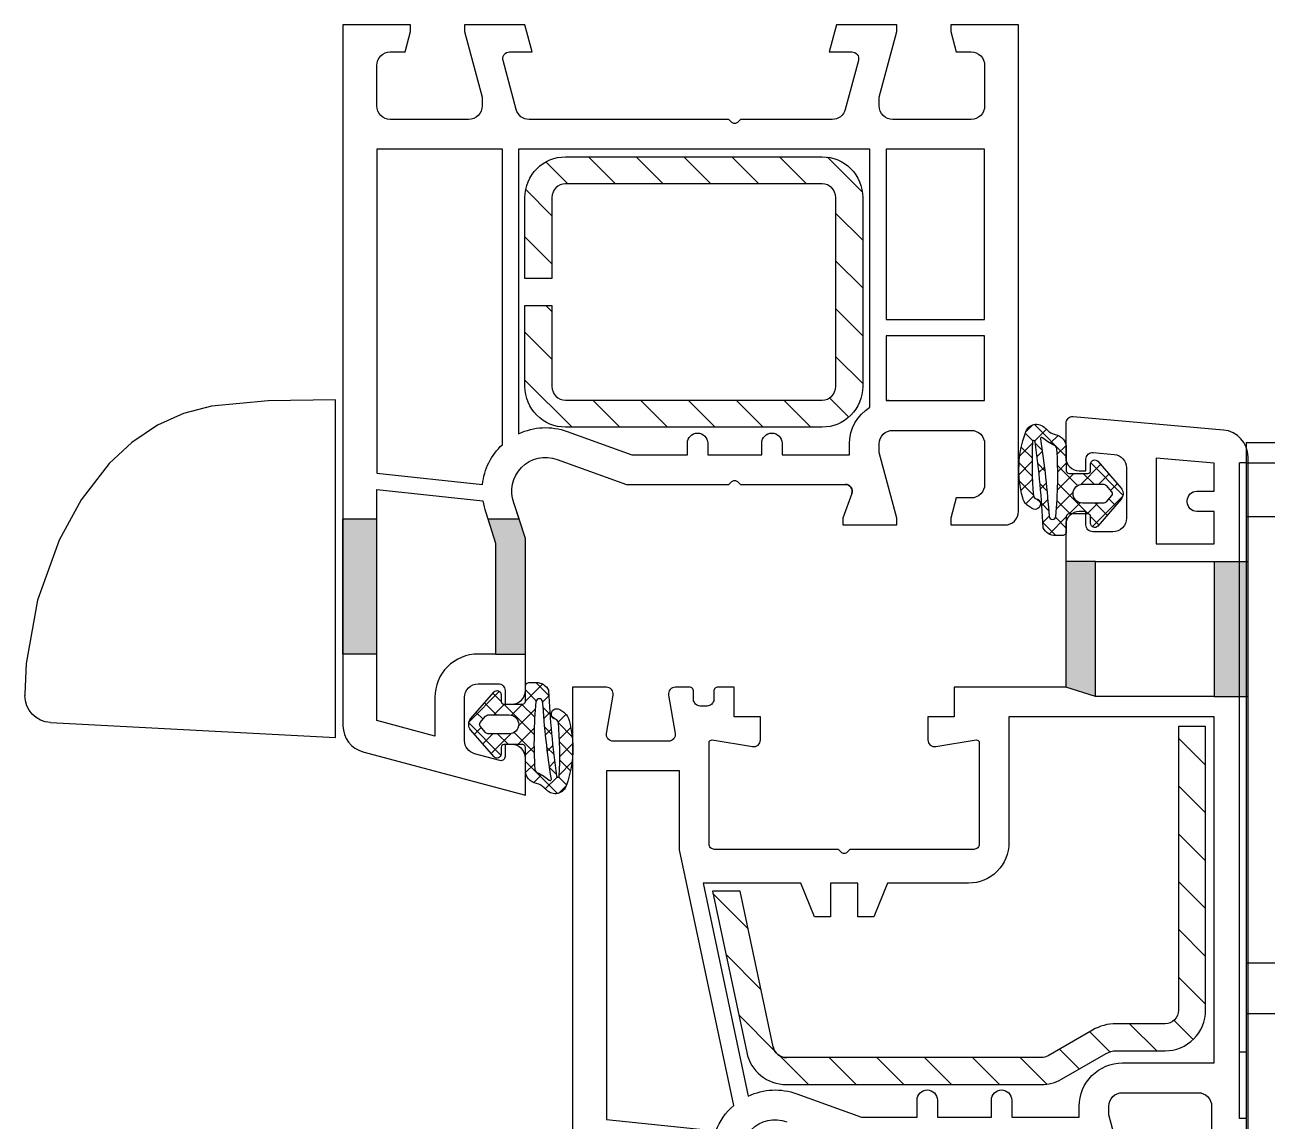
# Model space of a CAD drawing. Extents: x 224 to 365, y 18 to 141.
# Drawn here: x 224.1 to 316.1, y 60.2 to 141.3 of the extents above; entities that cross this region are included whole.
import ezdxf

# ---------------------------------------------------------------- set-up
doc = ezdxf.new("R2010")
doc.units = 0
doc.header["$MEASUREMENT"] = 0
doc.linetypes.add('AUSGEZOGEN', pattern=[0])
doc.layers.get('0').update_dxf_attribs({"linetype": 'CONTINUOUS'})
doc.layers.add('31', color=7, linetype='CONTINUOUS')
doc.layers.add('61', color=7, linetype='CONTINUOUS')

# ---------------------------------------------------------------- blocks, each defined once
blk = doc.blocks.new('*X')
at = {"color": 0}
for p, q in [((172.931, 64.787), (175.075, 66.931)), ((172.931, 64.787), (175.075, 66.931)), ((172.931, 64.787), (175.075, 66.931)), ((176.611, 64.931), (178.611, 66.931)), ((176.611, 64.931), (178.611, 66.931)), ((176.611, 64.931), (178.611, 66.931)), ((180.146, 64.931), (182.146, 66.931)), ((180.146, 64.931), (182.146, 66.931)), ((180.146, 64.931), (182.146, 66.931)), ((183.682, 64.931), (185.682, 66.931)), ((183.682, 64.931), (185.682, 66.931)), ((183.682, 64.931), (185.682, 66.931)), ((187.217, 64.931), (189.217, 66.931)), ((187.217, 64.931), (189.217, 66.931)), ((187.217, 64.931), (189.217, 66.931)), ((190.753, 64.931), (192.726, 66.904)), ((190.753, 64.931), (192.726, 66.904)), ((190.753, 64.931), (192.726, 66.904)), ((193.668, 64.311), (195.132, 65.775)), ((193.668, 64.311), (195.132, 65.775)), ((193.668, 64.311), (195.132, 65.775)), ((169.924, 61.78), (172.593, 64.449)), ((169.924, 61.78), (172.593, 64.449)), ((169.924, 61.78), (172.593, 64.449)), ((195.91, 63.017), (197.398, 64.505)), ((195.91, 63.017), (197.398, 64.505)), ((195.91, 63.017), (197.398, 64.505)), ((198.86, 62.431), (200.86, 64.431)), ((198.86, 62.431), (200.86, 64.431)), ((198.86, 62.431), (200.86, 64.431)), ((202.143, 62.179), (203.558, 63.594)), ((202.143, 62.179), (203.558, 63.594)), ((202.143, 62.179), (203.558, 63.594)), ((202.479, 58.98), (204.479, 60.98)), ((202.479, 58.98), (204.479, 60.98)), ((202.479, 58.98), (204.479, 60.98)), ((168.97, 57.29), (171.567, 59.887)), ((168.97, 57.29), (171.567, 59.887)), ((168.97, 57.29), (171.567, 59.887)), ((202.479, 55.444), (204.479, 57.444)), ((202.479, 55.444), (204.479, 57.444)), ((202.479, 55.444), (204.479, 57.444)), ((168.016, 52.801), (170.612, 55.397)), ((168.016, 52.801), (170.612, 55.397)), ((168.016, 52.801), (170.612, 55.397)), ((202.479, 51.909), (204.479, 53.909)), ((202.479, 51.909), (204.479, 53.909)), ((202.479, 51.909), (204.479, 53.909)), ((202.479, 48.373), (204.479, 50.373)), ((202.479, 48.373), (204.479, 50.373)), ((202.479, 48.373), (204.479, 50.373)), ((202.479, 44.838), (204.479, 46.838)), ((202.479, 44.838), (204.479, 46.838)), ((202.479, 44.838), (204.479, 46.838)), ((156.498, 45.403), (154.134, 43.039)), ((156.498, 45.403), (154.134, 43.039)), ((156.498, 45.403), (154.134, 43.039)), ((156.606, 45.375), (157.152, 44.829)), ((156.606, 45.375), (157.152, 44.829)), ((156.606, 45.375), (157.152, 44.829)), ((154.732, 44.597), (155.322, 44.007)), ((154.732, 44.597), (155.322, 44.007)), ((154.732, 44.597), (155.322, 44.007)), ((155.6, 45.055), (156.473, 44.182)), ((155.6, 45.055), (156.473, 44.182)), ((155.6, 45.055), (156.473, 44.182)), ((157.175, 44.754), (156.604, 44.183)), ((157.175, 44.754), (156.604, 44.183)), ((157.175, 44.754), (156.604, 44.183)), ((154.149, 43.854), (154.81, 43.193)), ((154.149, 43.854), (154.81, 43.193)), ((154.149, 43.854), (154.81, 43.193)), ((155.915, 43.414), (156.296, 43.033)), ((155.915, 43.414), (156.296, 43.033)), ((155.915, 43.414), (156.296, 43.033)), ((156.424, 44.003), (155.928, 43.508)), ((156.424, 44.003), (155.928, 43.508)), ((156.424, 44.003), (155.928, 43.508)), ((156.644, 44.011), (157.58, 43.075)), ((156.644, 44.011), (157.58, 43.075)), ((156.644, 44.011), (157.58, 43.075)), ((157.469, 43.723), (156.674, 42.927)), ((157.469, 43.723), (156.674, 42.927)), ((157.469, 43.723), (156.674, 42.927)), ((202.479, 41.302), (204.479, 43.302)), ((202.479, 41.302), (204.479, 43.302)), ((202.479, 41.302), (204.479, 43.302)), ((152.325, 42.556), (149.941, 40.171)), ((152.325, 42.556), (149.941, 40.171)), ((152.325, 42.556), (149.941, 40.171)), ((151.594, 42.432), (153.054, 40.971)), ((151.594, 42.432), (153.054, 40.971)), ((151.594, 42.432), (153.054, 40.971)), ((154.777, 42.356), (153.3, 40.879)), ((154.777, 42.356), (153.3, 40.879)), ((154.777, 42.356), (153.3, 40.879)), ((154.134, 42.543), (154.769, 41.908)), ((154.134, 42.543), (154.769, 41.908)), ((154.134, 42.543), (154.769, 41.908)), ((156.23, 42.483), (155.728, 41.982)), ((156.23, 42.483), (155.728, 41.982)), ((156.23, 42.483), (155.728, 41.982)), ((157.629, 42.556), (156.657, 41.585)), ((157.629, 42.556), (156.657, 41.585)), ((157.629, 42.556), (156.657, 41.585)), ((156.675, 42.654), (157.635, 41.694)), ((156.675, 42.654), (157.635, 41.694)), ((156.675, 42.654), (157.635, 41.694)), ((150.977, 41.723), (151.718, 40.982)), ((150.977, 41.723), (151.718, 40.982)), ((150.977, 41.723), (151.718, 40.982)), ((152.877, 41.782), (152.077, 40.982)), ((152.877, 41.782), (152.077, 40.982)), ((152.877, 41.782), (152.077, 40.982)), ((153.57, 41.782), (154.784, 40.568)), ((153.57, 41.782), (154.784, 40.568)), ((153.57, 41.782), (154.784, 40.568)), ((155.76, 42.243), (156.159, 41.845)), ((155.76, 42.243), (156.159, 41.845)), ((155.76, 42.243), (156.159, 41.845)), ((150.36, 41.014), (150.866, 40.508)), ((150.36, 41.014), (150.866, 40.508)), ((150.36, 41.014), (150.866, 40.508)), ((154.772, 41.026), (152.528, 38.782)), ((154.772, 41.026), (152.528, 38.782)), ((154.772, 41.026), (152.528, 38.782)), ((156.074, 41.001), (155.567, 40.495)), ((156.074, 41.001), (155.567, 40.495)), ((156.074, 41.001), (155.567, 40.495)), ((155.624, 41.054), (156.041, 40.637)), ((155.624, 41.054), (156.041, 40.637)), ((155.624, 41.054), (156.041, 40.637)), ((157.596, 41.197), (156.576, 40.177)), ((157.596, 41.197), (156.576, 40.177)), ((157.596, 41.197), (156.576, 40.177)), ((156.648, 41.355), (157.489, 40.514)), ((156.648, 41.355), (157.489, 40.514)), ((156.648, 41.355), (157.489, 40.514)), ((149.958, 40.09), (152.21, 37.838)), ((149.958, 40.09), (152.21, 37.838)), ((149.958, 40.09), (152.21, 37.838)), ((150.999, 39.904), (150.492, 39.397)), ((150.999, 39.904), (150.492, 39.397)), ((150.999, 39.904), (150.492, 39.397)), ((152.003, 39.582), (151.109, 38.688)), ((152.003, 39.582), (151.109, 38.688)), ((152.003, 39.582), (151.109, 38.688)), ((151.792, 39.582), (152.592, 38.782)), ((151.792, 39.582), (152.592, 38.782)), ((151.792, 39.582), (152.592, 38.782)), ((153.099, 39.601), (153.918, 38.782)), ((153.099, 39.601), (153.918, 38.782)), ((153.099, 39.601), (153.918, 38.782)), ((153.624, 40.401), (154.863, 39.162)), ((153.624, 40.401), (154.863, 39.162)), ((153.624, 40.401), (154.863, 39.162)), ((154.822, 39.75), (153.854, 38.782)), ((154.822, 39.75), (153.854, 38.782)), ((154.822, 39.75), (153.854, 38.782)), ((155.953, 39.555), (155.441, 39.043)), ((155.953, 39.555), (155.441, 39.043)), ((155.953, 39.555), (155.441, 39.043)), ((155.507, 39.845), (155.943, 39.409)), ((155.507, 39.845), (155.943, 39.409)), ((155.507, 39.845), (155.943, 39.409)), ((156.281, 39.883), (156.09, 39.691)), ((156.281, 39.883), (156.09, 39.691)), ((156.281, 39.883), (156.09, 39.691)), ((156.57, 40.107), (157.135, 39.542)), ((156.57, 40.107), (157.135, 39.542)), ((156.57, 40.107), (157.135, 39.542)), ((152.335, 38.588), (151.726, 37.979)), ((152.335, 38.588), (151.726, 37.979)), ((152.335, 38.588), (151.726, 37.979)), ((154.135, 38.565), (155.402, 37.298)), ((154.135, 38.565), (155.402, 37.298)), ((154.135, 38.565), (155.402, 37.298)), ((154.932, 38.533), (154.135, 37.736)), ((154.932, 38.533), (154.135, 37.736)), ((154.932, 38.533), (154.135, 37.736)), ((155.865, 38.141), (154.906, 37.182)), ((155.865, 38.141), (154.906, 37.182)), ((155.865, 38.141), (154.906, 37.182)), ((155.41, 38.615), (155.866, 38.16)), ((155.41, 38.615), (155.866, 38.16)), ((155.41, 38.615), (155.866, 38.16)), ((192.441, 25.357), (193.401, 26.316)), ((192.441, 25.357), (193.401, 26.316)), ((192.441, 25.357), (193.401, 26.316)), ((194.172, 24.932), (192.904, 26.2)), ((194.172, 24.932), (192.904, 26.2)), ((194.172, 24.932), (192.904, 26.2)), ((193.375, 24.964), (194.172, 25.761)), ((193.375, 24.964), (194.172, 25.761)), ((193.375, 24.964), (194.172, 25.761)), ((192.896, 24.882), (192.44, 25.338)), ((192.896, 24.882), (192.44, 25.338)), ((192.896, 24.882), (192.44, 25.338)), ((195.972, 24.91), (196.58, 25.518)), ((195.972, 24.91), (196.58, 25.518)), ((195.972, 24.91), (196.58, 25.518)), ((198.348, 23.408), (196.096, 25.659)), ((198.348, 23.408), (196.096, 25.659)), ((198.348, 23.408), (196.096, 25.659)), ((191.736, 23.39), (191.171, 23.956)), ((191.736, 23.39), (191.171, 23.956)), ((191.736, 23.39), (191.171, 23.956)), ((192.353, 23.943), (192.865, 24.455)), ((192.353, 23.943), (192.865, 24.455)), ((192.353, 23.943), (192.865, 24.455)), ((192.799, 23.653), (192.364, 24.089)), ((192.799, 23.653), (192.364, 24.089)), ((192.799, 23.653), (192.364, 24.089)), ((194.682, 23.096), (193.443, 24.335)), ((194.682, 23.096), (193.443, 24.335)), ((194.682, 23.096), (193.443, 24.335)), ((193.484, 23.748), (194.452, 24.716)), ((193.484, 23.748), (194.452, 24.716)), ((193.484, 23.748), (194.452, 24.716)), ((193.534, 22.472), (195.778, 24.716)), ((193.534, 22.472), (195.778, 24.716)), ((193.534, 22.472), (195.778, 24.716)), ((195.208, 23.897), (194.388, 24.716)), ((195.208, 23.897), (194.388, 24.716)), ((195.208, 23.897), (194.388, 24.716)), ((196.514, 23.916), (195.714, 24.716)), ((196.514, 23.916), (195.714, 24.716)), ((196.514, 23.916), (195.714, 24.716)), ((196.304, 23.916), (197.197, 24.81)), ((196.304, 23.916), (197.197, 24.81)), ((196.304, 23.916), (197.197, 24.81)), ((197.308, 23.594), (197.814, 24.101)), ((197.308, 23.594), (197.814, 24.101)), ((197.308, 23.594), (197.814, 24.101)), ((190.711, 22.301), (191.731, 23.32)), ((190.711, 22.301), (191.731, 23.32)), ((190.711, 22.301), (191.731, 23.32)), ((192.025, 23.615), (192.217, 23.806)), ((192.025, 23.615), (192.217, 23.806)), ((192.025, 23.615), (192.217, 23.806)), ((192.232, 22.496), (192.739, 23.003)), ((192.232, 22.496), (192.739, 23.003)), ((192.232, 22.496), (192.739, 23.003)), ((195.981, 20.942), (198.366, 23.326)), ((195.981, 20.942), (198.366, 23.326)), ((195.981, 20.942), (198.366, 23.326)), ((197.947, 22.483), (197.44, 22.99)), ((197.947, 22.483), (197.44, 22.99)), ((197.947, 22.483), (197.44, 22.99)), ((191.658, 22.143), (190.817, 22.984)), ((191.658, 22.143), (190.817, 22.984)), ((191.658, 22.143), (190.817, 22.984)), ((192.683, 22.444), (192.266, 22.861)), ((192.683, 22.444), (192.266, 22.861)), ((192.683, 22.444), (192.266, 22.861)), ((194.736, 21.716), (193.522, 22.93)), ((194.736, 21.716), (193.522, 22.93)), ((194.736, 21.716), (193.522, 22.93)), ((193.529, 21.141), (195.007, 22.619)), ((193.529, 21.141), (195.007, 22.619)), ((193.529, 21.141), (195.007, 22.619)), ((196.713, 21.066), (195.252, 22.526)), ((196.713, 21.066), (195.252, 22.526)), ((196.713, 21.066), (195.252, 22.526)), ((195.43, 21.716), (196.23, 22.516)), ((195.43, 21.716), (196.23, 22.516)), ((195.43, 21.716), (196.23, 22.516)), ((197.33, 21.774), (196.588, 22.516)), ((197.33, 21.774), (196.588, 22.516)), ((197.33, 21.774), (196.588, 22.516)), ((191.631, 20.844), (190.672, 21.803)), ((191.631, 20.844), (190.672, 21.803)), ((191.631, 20.844), (190.672, 21.803)), ((190.678, 20.941), (191.649, 21.913)), ((190.678, 20.941), (191.649, 21.913)), ((190.678, 20.941), (191.649, 21.913)), ((192.076, 21.014), (192.578, 21.516)), ((192.076, 21.014), (192.578, 21.516)), ((192.076, 21.014), (192.578, 21.516)), ((192.546, 21.255), (192.148, 21.653)), ((192.546, 21.255), (192.148, 21.653)), ((192.546, 21.255), (192.148, 21.653)), ((194.172, 20.955), (193.537, 21.589)), ((194.172, 20.955), (193.537, 21.589)), ((194.172, 20.955), (193.537, 21.589)), ((191.662, 19.487), (190.727, 20.423)), ((191.662, 19.487), (190.727, 20.423)), ((191.662, 19.487), (190.727, 20.423)), ((190.837, 19.775), (191.632, 20.571)), ((190.837, 19.775), (191.632, 20.571)), ((190.837, 19.775), (191.632, 20.571)), ((191.808, 18.095), (194.172, 20.458)), ((191.808, 18.095), (194.172, 20.458)), ((191.808, 18.095), (194.172, 20.458)), ((192.391, 20.084), (192.01, 20.465)), ((192.391, 20.084), (192.01, 20.465)), ((192.391, 20.084), (192.01, 20.465)), ((194.157, 19.644), (193.496, 20.305)), ((194.157, 19.644), (193.496, 20.305)), ((194.157, 19.644), (193.496, 20.305)), ((191.131, 18.743), (191.702, 19.314)), ((191.131, 18.743), (191.702, 19.314)), ((191.131, 18.743), (191.702, 19.314)), ((192.706, 18.443), (191.833, 19.316)), ((192.706, 18.443), (191.833, 19.316)), ((192.706, 18.443), (191.833, 19.316)), ((191.882, 19.494), (192.378, 19.99)), ((191.882, 19.494), (192.378, 19.99)), ((191.882, 19.494), (192.378, 19.99)), ((193.574, 18.901), (192.985, 19.49)), ((193.574, 18.901), (192.985, 19.49)), ((193.574, 18.901), (192.985, 19.49)), ((191.701, 18.123), (191.155, 18.669)), ((191.701, 18.123), (191.155, 18.669)), ((191.701, 18.123), (191.155, 18.669)), ((154.098, 14.81), (157.582, 18.294)), ((154.098, 14.81), (157.582, 18.294)), ((154.098, 14.81), (157.582, 18.294)), ((159.118, 16.294), (161.118, 18.294)), ((159.118, 16.294), (161.118, 18.294)), ((159.118, 16.294), (161.118, 18.294)), ((162.653, 16.294), (164.653, 18.294)), ((162.653, 16.294), (164.653, 18.294)), ((162.653, 16.294), (164.653, 18.294)), ((166.189, 16.294), (168.189, 18.294)), ((166.189, 16.294), (168.189, 18.294)), ((166.189, 16.294), (168.189, 18.294)), ((169.725, 16.294), (171.725, 18.294)), ((169.725, 16.294), (171.725, 18.294)), ((169.725, 16.294), (171.725, 18.294)), ((173.26, 16.294), (175.26, 18.294)), ((173.26, 16.294), (175.26, 18.294)), ((173.26, 16.294), (175.26, 18.294)), ((176.638, 16.136), (178.063, 17.561)), ((176.638, 16.136), (178.063, 17.561)), ((176.638, 16.136), (178.063, 17.561)), ((177.098, 13.061), (179.098, 15.061)), ((177.098, 13.061), (179.098, 15.061)), ((177.098, 13.061), (179.098, 15.061)), ((154.098, 11.274), (156.098, 13.274)), ((154.098, 11.274), (156.098, 13.274)), ((154.098, 11.274), (156.098, 13.274)), ((177.098, 9.526), (179.098, 11.526)), ((177.098, 9.526), (179.098, 11.526)), ((177.098, 9.526), (179.098, 11.526)), ((155.653, 9.294), (156.098, 9.739)), ((155.653, 9.294), (156.098, 9.739)), ((155.653, 9.294), (156.098, 9.739)), ((177.098, 5.99), (179.098, 7.99)), ((177.098, 5.99), (179.098, 7.99)), ((177.098, 5.99), (179.098, 7.99)), ((154.098, 4.203), (156.098, 6.203)), ((154.098, 4.203), (156.098, 6.203)), ((154.098, 4.203), (156.098, 6.203)), ((177.098, 2.454), (179.098, 4.454)), ((177.098, 2.454), (179.098, 4.454)), ((177.098, 2.454), (179.098, 4.454)), ((154.153, 0.723), (156.098, 2.668)), ((154.153, 0.723), (156.098, 2.668)), ((154.153, 0.723), (156.098, 2.668)), ((155.639, -1.327), (157.26, 0.294)), ((155.639, -1.327), (157.26, 0.294)), ((155.639, -1.327), (157.26, 0.294)), ((158.796, -1.706), (160.796, 0.294)), ((158.796, -1.706), (160.796, 0.294)), ((158.796, -1.706), (160.796, 0.294)), ((162.331, -1.706), (164.331, 0.294)), ((162.331, -1.706), (164.331, 0.294)), ((162.331, -1.706), (164.331, 0.294)), ((165.867, -1.706), (167.867, 0.294)), ((165.867, -1.706), (167.867, 0.294)), ((165.867, -1.706), (167.867, 0.294)), ((169.402, -1.706), (171.402, 0.294)), ((169.402, -1.706), (171.402, 0.294)), ((169.402, -1.706), (171.402, 0.294)), ((172.938, -1.706), (174.938, 0.294)), ((172.938, -1.706), (174.938, 0.294)), ((172.938, -1.706), (174.938, 0.294)), ((176.5, -1.679), (179.071, 0.892)), ((176.5, -1.679), (179.071, 0.892)), ((176.5, -1.679), (179.071, 0.892))]:
    blk.add_line(p, q, dxfattribs=at)
blk = doc.blocks.new('A$C2CFD1AD0')
at = {"color": 7, "linetype": 'CONTINUOUS'}
for p, q in [((0, 12.5), (2.5, 12.456)), ((0, 11.451), (0, 12.5)), ((0, 1.049), (0, 11.451)), ((11.5, 1.603), (11.5, 1.552)), ((0, 0), (0, 1.049)), ((10.552, 0.553), (0, 0))]:
    blk.add_line(p, q, dxfattribs=at)
at = {"color": 7, "linetype": 'CONTINUOUS', "flags": 128}
blk.add_lwpolyline([(2.5, 12.456), (2.5, 12.456), (4.595, 12.26), (5.623, 11.986), (6.596, 11.556), (7.54, 10.919), (8.375, 10.142), (9.413, 8.8), (10.228, 7.309), (11.029, 5.078), (11.446, 2.743), (11.5, 1.603)], dxfattribs=at)
at = {"color": 7, "linetype": 'CONTINUOUS'}
blk.add_arc((10.5, 1.552), 1, 273, 360, dxfattribs=at)
blk = doc.blocks.new('łącznik akustyczny')
at = {"color": 7, "linetype": 'CONTINUOUS'}
for p, q in [((26.977, -4.455), (4.227, -4.455)), ((26.977, -4.455), (26.977, -5.955)), ((11.477, -5.955), (4.227, -5.955)), ((26.977, -5.955), (11.477, -5.955)), ((11.477, -9.955), (11.477, -5.955)), ((26.977, -5.955), (26.977, -9.955)), ((26.977, -5.955), (27.477, -5.955)), ((27.477, -49.541), (27.477, -5.955)), ((11.477, -38.455), (11.477, -9.955)), ((11.477, -9.955), (26.977, -9.955)), ((26.977, -9.955), (26.977, -42.963)), ((9.977, -39.955), (7.977, -39.955)), ((7.977, -39.955), (7.977, -42.963)), ((7.977, -42.963), (7.977, -46.722)), ((7.977, -42.963), (26.977, -42.963)), ((26.977, -42.963), (26.977, -46.722)), ((7.977, -55.714), (7.977, -46.722)), ((7.977, -46.722), (26.977, -46.722)), ((26.977, -46.722), (26.977, -55.714)), ((26.977, -49.541), (27.477, -49.541)), ((27.477, -54.455), (27.477, -49.541)), ((26.977, -54.455), (27.477, -54.455)), ((7.977, -55.955), (7.977, -55.714)), ((26.977, -55.714), (7.977, -55.714)), ((26.977, -55.955), (7.977, -55.955)), ((26.977, -55.714), (26.977, -55.955))]:
    blk.add_line(p, q, dxfattribs=at)
for centre, radius, start, end in [((4.227, -5.205), 0.75, 90, 270), ((9.977, -38.455), 1.5, 270, 360)]:
    blk.add_arc(centre, radius, start, end, dxfattribs=at)

msp = doc.modelspace()

# ---------------------------------------------------------------- hatches: boundary and pattern name
h = msp.add_hatch(color=7)
h.paths.add_polyline_path([(258.958, 94.753), (258.958, 102.959), (258.382, 104.753), (260.693, 104.753), (261.158, 103.303), (261.158, 94.753)])
h.paths.add_polyline_path([(247.658, 104.753), (250.158, 104.753), (250.158, 94.753), (247.658, 94.753)])
h = msp.add_hatch(color=7)
h.paths.add_polyline_path([(258.958, 94.753), (258.958, 102.959), (258.382, 104.753), (260.693, 104.753), (261.158, 103.303), (261.158, 94.753)])
h.paths.add_polyline_path([(247.658, 104.753), (250.158, 104.753), (250.158, 94.753), (247.658, 94.753)])
h = msp.add_hatch(color=7)
h.paths.add_polyline_path([(258.958, 94.753), (258.958, 102.959), (258.382, 104.753), (260.693, 104.753), (261.158, 103.303), (261.158, 94.753)])
h.paths.add_polyline_path([(247.658, 104.753), (250.158, 104.753), (250.158, 94.753), (247.658, 94.753)])
h = msp.add_hatch(color=7)
h.paths.add_polyline_path([(314.658, 101.603), (314.658, 91.603), (312.158, 91.603), (312.158, 101.603)])
h.paths.add_polyline_path([(303.358, 101.603), (303.358, 91.603), (301.158, 92.303), (301.158, 101.603)])
h = msp.add_hatch(color=7)
h.paths.add_polyline_path([(314.658, 101.603), (314.658, 91.603), (312.158, 91.603), (312.158, 101.603)])
h.paths.add_polyline_path([(303.358, 101.603), (303.358, 91.603), (301.158, 92.303), (301.158, 101.603)])
h = msp.add_hatch(color=7)
h.paths.add_polyline_path([(314.658, 101.603), (314.658, 91.603), (312.158, 91.603), (312.158, 101.603)])
h.paths.add_polyline_path([(303.358, 101.603), (303.358, 91.603), (301.158, 92.303), (301.158, 101.603)])

# ---------------------------------------------------------------- linework, layer by layer
msp.add_line((262.717, 134.303), (261.755, 134.303))
msp.add_line((262.717, 134.303), (261.755, 134.303))
msp.add_line((262.717, 134.303), (261.755, 134.303))
at = {"color": 7}
for p, q in [((260.693, 104.753), (260.313, 105.937)), ((260.693, 104.753), (260.313, 105.937)), ((260.693, 104.753), (260.313, 105.937)), ((260.693, 104.753), (260.313, 105.937)), ((260.693, 104.753), (260.313, 105.937)), ((260.693, 104.753), (260.313, 105.937)), ((247.658, 94.753), (247.658, 104.753)), ((247.658, 104.753), (250.158, 104.753)), ((247.658, 94.753), (247.658, 104.753)), ((247.658, 104.753), (250.158, 104.753)), ((247.658, 94.753), (247.658, 104.753)), ((247.658, 104.753), (250.158, 104.753)), ((258.382, 104.753), (260.693, 104.753)), ((258.382, 104.753), (260.693, 104.753)), ((258.382, 104.753), (260.693, 104.753)), ((303.358, 101.603), (301.158, 101.603)), ((303.358, 101.603), (301.158, 101.603)), ((303.358, 101.603), (301.158, 101.603)), ((312.158, 101.603), (314.658, 101.603)), ((312.158, 101.603), (314.658, 101.603)), ((312.158, 101.603), (314.658, 101.603)), ((250.158, 94.753), (247.658, 94.753)), ((250.158, 94.753), (247.658, 94.753)), ((250.158, 94.753), (247.658, 94.753)), ((258.958, 94.753), (257.658, 94.753)), ((258.958, 94.753), (257.658, 94.753)), ((258.958, 94.753), (257.658, 94.753)), ((258.958, 94.753), (261.158, 94.753)), ((258.958, 94.753), (261.158, 94.753)), ((258.958, 94.753), (261.158, 94.753)), ((303.358, 91.603), (301.158, 92.303)), ((303.358, 91.603), (301.158, 92.303)), ((303.358, 91.603), (301.158, 92.303)), ((312.158, 91.603), (314.658, 91.603)), ((312.158, 91.603), (314.658, 91.603)), ((312.158, 91.603), (314.658, 91.603))]:
    msp.add_line(p, q, dxfattribs=at)
for points in [[(285.324, 106.632), (284.658, 104.803), (284.658, 104.303), (288.658, 104.303), (288.658, 104.803), (287.358, 109.655), (287.358, 110.303, -0.414214), (288.358, 111.303), (294.158, 111.303, -0.414214), (295.158, 110.303), (295.158, 107.303, -0.414214), (294.158, 106.303), (293.06, 106.303), (292.658, 104.803), (292.658, 104.303), (296.658, 104.303, 0.414214), (297.658, 105.303), (297.658, 141.303), (292.658, 141.303), (292.658, 140.803), (293.06, 139.303), (294.158, 139.303, -0.414214), (295.158, 138.303), (295.158, 135.303, -0.414214), (294.158, 134.303), (288.358, 134.303, -0.414214), (287.358, 135.303), (287.358, 135.951), (288.658, 140.803), (288.658, 141.303), (284.194, 141.303), (283.658, 139.303), (285.327, 139.303, -0.493145), (285.81, 138.674), (284.837, 135.044, -0.339454), (283.871, 134.303), (277.082, 134.303), (276.87, 134.091, -0.414214), (276.445, 134.091), (276.233, 134.303), (261.445, 134.303, -0.339454), (260.479, 135.044), (259.506, 138.674, -0.493145), (259.989, 139.303), (261.658, 139.303), (261.122, 141.303), (256.658, 141.303), (256.658, 140.803), (257.958, 135.951), (257.958, 135.303, -0.414214), (256.958, 134.303), (251.158, 134.303, -0.414214), (250.158, 135.303), (250.158, 138.303, -0.414214), (251.158, 139.303), (252.256, 139.303), (252.658, 140.803), (252.658, 141.303), (247.658, 141.303), (247.658, 89.455, 0.339454), (249.14, 87.523), (261.158, 84.303), (261.158, 87.053, 0.414214), (260.158, 88.053), (259.658, 88.053), (259.658, 87.166, -0.493145), (259.28, 86.877), (257.399, 87.381, -0.339454), (256.658, 88.347), (256.658, 91.553, -0.414214), (257.658, 92.553), (259.158, 92.553, -0.414214), (259.658, 92.053), (259.658, 91.053), (260.158, 91.053, 0.414214), (261.158, 92.053), (261.158, 103.303), (260.313, 105.937, -0.637356), (263.504, 109.156), (268.657, 107.303), (276.233, 107.303), (276.445, 107.515, -0.414214), (276.87, 107.515), (277.082, 107.303), (284.854, 107.303, -0.520567), (285.324, 106.632, 0.520567), (284.854, 107.303)], [(285.324, 106.632), (284.658, 104.803), (284.658, 104.303), (288.658, 104.303), (288.658, 104.803), (287.358, 109.655), (287.358, 110.303, -0.414214), (288.358, 111.303), (294.158, 111.303, -0.414214), (295.158, 110.303), (295.158, 107.303, -0.414214), (294.158, 106.303), (293.06, 106.303), (292.658, 104.803), (292.658, 104.303), (296.658, 104.303, 0.414214), (297.658, 105.303), (297.658, 141.303), (292.658, 141.303), (292.658, 140.803), (293.06, 139.303), (294.158, 139.303, -0.414214), (295.158, 138.303), (295.158, 135.303, -0.414214), (294.158, 134.303), (288.358, 134.303, -0.414214), (287.358, 135.303), (287.358, 135.951), (288.658, 140.803), (288.658, 141.303), (284.194, 141.303), (283.658, 139.303), (285.327, 139.303, -0.493145), (285.81, 138.674), (284.837, 135.044, -0.339454), (283.871, 134.303), (277.082, 134.303), (276.87, 134.091, -0.414214), (276.445, 134.091), (276.233, 134.303), (261.445, 134.303, -0.339454), (260.479, 135.044), (259.506, 138.674, -0.493145), (259.989, 139.303), (261.658, 139.303), (261.122, 141.303), (256.658, 141.303), (256.658, 140.803), (257.958, 135.951), (257.958, 135.303, -0.414214), (256.958, 134.303), (251.158, 134.303, -0.414214), (250.158, 135.303), (250.158, 138.303, -0.414214), (251.158, 139.303), (252.256, 139.303), (252.658, 140.803), (252.658, 141.303), (247.658, 141.303), (247.658, 89.455, 0.339454), (249.14, 87.523), (261.158, 84.303), (261.158, 87.053, 0.414214), (260.158, 88.053), (259.658, 88.053), (259.658, 87.166, -0.493145), (259.28, 86.877), (257.399, 87.381, -0.339454), (256.658, 88.347), (256.658, 91.553, -0.414214), (257.658, 92.553), (259.158, 92.553, -0.414214), (259.658, 92.053), (259.658, 91.053), (260.158, 91.053, 0.414214), (261.158, 92.053), (261.158, 103.303), (260.313, 105.937, -0.637356), (263.504, 109.156), (268.657, 107.303), (276.233, 107.303), (276.445, 107.515, -0.414214), (276.87, 107.515), (277.082, 107.303), (284.854, 107.303, -0.520567), (285.324, 106.632, 0.520567), (284.854, 107.303)], [(314.658, 56.303), (314.658, 109.335, 0.388879), (312.832, 111.327), (301.702, 112.301, 0.440011), (301.158, 111.803), (301.158, 109.303)], [(314.658, 56.303), (314.658, 109.335, 0.388879), (312.832, 111.327), (301.702, 112.301, 0.440011), (301.158, 111.803), (301.158, 109.303)], [(314.658, 56.303), (314.658, 109.335, 0.388879), (312.832, 111.327), (301.702, 112.301, 0.440011), (301.158, 111.803), (301.158, 109.303)], [(301.158, 109.303), (301.158, 109.329), (301.158, 109.303, 0.414214), (302.158, 108.303), (302.658, 108.303), (302.658, 109.162, -0.440011), (303.202, 109.66), (304.745, 109.525, -0.388879), (305.658, 108.529), (305.658, 104.803, -0.414214), (304.658, 103.803), (303.158, 103.803, -0.414214), (302.658, 104.303), (302.658, 105.303), (302.158, 105.303, 0.414214), (301.158, 104.303), (301.158, 92.303), (292.908, 92.303), (292.908, 90.103), (290.958, 90.103), (290.958, 88.403, 0.462761), (291.539, 87.91), (294.526, 88.4, -0.462761), (294.758, 88.203), (294.758, 80.703, -0.414214), (294.358, 80.303), (285.182, 80.303), (284.97, 80.091, -0.414214), (284.546, 80.091), (284.334, 80.303), (275.158, 80.303, -0.414214), (274.758, 80.703), (274.758, 88.203, -0.462761), (274.99, 88.4), (277.977, 87.91, 0.462761), (278.558, 88.403), (278.558, 90.103), (276.608, 90.103), (276.608, 92.303), (275.408, 92.303, 0.414214), (275.108, 92.003), (275.108, 91.403, -0.414214), (274.608, 90.903), (274.108, 90.903, -0.414214), (273.608, 91.403), (273.608, 92.003, 0.414214), (273.308, 92.303), (272.258, 92.303, 0.464893), (271.765, 91.719), (272.251, 88.888, -0.464893), (271.758, 88.303), (267.658, 88.303, -0.464893), (267.165, 88.888), (267.651, 91.719, 0.464893), (267.158, 92.303), (264.658, 92.303), (264.658, 40.455, 0.339454)], [(301.158, 109.303), (301.158, 109.329), (301.158, 109.303, 0.414214), (302.158, 108.303), (302.658, 108.303), (302.658, 109.162, -0.440011), (303.202, 109.66), (304.745, 109.525, -0.388879), (305.658, 108.529), (305.658, 104.803, -0.414214), (304.658, 103.803), (303.158, 103.803, -0.414214), (302.658, 104.303), (302.658, 105.303), (302.158, 105.303, 0.414214), (301.158, 104.303), (301.158, 92.303), (292.908, 92.303), (292.908, 90.103), (290.958, 90.103), (290.958, 88.403, 0.462761), (291.539, 87.91), (294.526, 88.4, -0.462761), (294.758, 88.203), (294.758, 80.703, -0.414214), (294.358, 80.303), (285.182, 80.303), (284.97, 80.091, -0.414214), (284.546, 80.091), (284.334, 80.303), (275.158, 80.303, -0.414214), (274.758, 80.703), (274.758, 88.203, -0.462761), (274.99, 88.4), (277.977, 87.91, 0.462761), (278.558, 88.403), (278.558, 90.103), (276.608, 90.103), (276.608, 92.303), (275.408, 92.303, 0.414214), (275.108, 92.003), (275.108, 91.403, -0.414214), (274.608, 90.903), (274.108, 90.903, -0.414214), (273.608, 91.403), (273.608, 92.003, 0.414214), (273.308, 92.303), (272.258, 92.303, 0.464893), (271.765, 91.719), (272.251, 88.888, -0.464893), (271.758, 88.303), (267.658, 88.303, -0.464893), (267.165, 88.888), (267.651, 91.719, 0.464893), (267.158, 92.303), (264.658, 92.303), (264.658, 40.455, 0.339454)], [(301.158, 109.303), (301.158, 109.329), (301.158, 109.303, 0.414214), (302.158, 108.303), (302.658, 108.303), (302.658, 109.162, -0.440011), (303.202, 109.66), (304.745, 109.525, -0.388879), (305.658, 108.529), (305.658, 104.803, -0.414214), (304.658, 103.803), (303.158, 103.803, -0.414214), (302.658, 104.303), (302.658, 105.303), (302.158, 105.303, 0.414214), (301.158, 104.303), (301.158, 92.303), (292.908, 92.303), (292.908, 90.103), (290.958, 90.103), (290.958, 88.403, 0.462761), (291.539, 87.91), (294.526, 88.4, -0.462761), (294.758, 88.203), (294.758, 80.703, -0.414214), (294.358, 80.303), (285.182, 80.303), (284.97, 80.091, -0.414214), (284.546, 80.091), (284.334, 80.303), (275.158, 80.303, -0.414214), (274.758, 80.703), (274.758, 88.203, -0.462761), (274.99, 88.4), (277.977, 87.91, 0.462761), (278.558, 88.403), (278.558, 90.103), (276.608, 90.103), (276.608, 92.303), (275.408, 92.303, 0.414214), (275.108, 92.003), (275.108, 91.403, -0.414214), (274.608, 90.903), (274.108, 90.903, -0.414214), (273.608, 91.403), (273.608, 92.003, 0.414214), (273.308, 92.303), (272.258, 92.303, 0.464893), (271.765, 91.719), (272.251, 88.888, -0.464893), (271.758, 88.303), (267.658, 88.303, -0.464893), (267.165, 88.888), (267.651, 91.719, 0.464893), (267.158, 92.303), (264.658, 92.303), (264.658, 40.455, 0.339454)], [(305.658, 55.803), (304.358, 60.655), (304.358, 61.303, -0.414214), (305.358, 62.303), (310.958, 62.303, -0.414214), (311.958, 61.303), (311.958, 58.303, -0.414214)], [(305.658, 55.803), (304.358, 60.655), (304.358, 61.303, -0.414214), (305.358, 62.303), (310.958, 62.303, -0.414214), (311.958, 61.303), (311.958, 58.303, -0.414214)], [(305.658, 55.803), (304.358, 60.655), (304.358, 61.303, -0.414214), (305.358, 62.303), (310.958, 62.303, -0.414214), (311.958, 61.303), (311.958, 58.303, -0.414214)], [(277.313, 56.937, -0.637356), (280.504, 60.156)], [(277.313, 56.937, -0.637356), (280.504, 60.156)], [(277.313, 56.937, -0.637356), (280.504, 60.156)]]:
    msp.add_lwpolyline(points, format="xyb")
for points in [[(259.458, 132.103), (250.158, 132.103), (250.158, 108.126), (257.985, 107.303, -0.180753), (259.458, 110.245)], [(259.458, 132.103), (250.158, 132.103), (250.158, 108.126), (257.985, 107.303, -0.180753), (259.458, 110.245)], [(259.458, 132.103), (250.158, 132.103), (250.158, 108.126), (257.985, 107.303, -0.180753), (259.458, 110.245)], [(278.657, 110.353, -1), (280.157, 110.353), (280.157, 109.503), (285.158, 109.503), (285.158, 110.303, -0.258199), (286.658, 113.014), (286.658, 132.103), (260.658, 132.103), (260.658, 111.056, -0.198725), (264.248, 111.226), (269.04, 109.503), (273.157, 109.503), (273.157, 110.353, -1), (274.657, 110.353), (274.657, 109.503), (278.657, 109.503)], [(278.657, 110.353, -1), (280.157, 110.353), (280.157, 109.503), (285.158, 109.503), (285.158, 110.303, -0.258199), (286.658, 113.014), (286.658, 132.103), (260.658, 132.103), (260.658, 111.056, -0.198725), (264.248, 111.226), (269.04, 109.503), (273.157, 109.503), (273.157, 110.353, -1), (274.657, 110.353), (274.657, 109.503), (278.657, 109.503)], [(278.657, 110.353, -1), (280.157, 110.353), (280.157, 109.503), (285.158, 109.503), (285.158, 110.303, -0.258199), (286.658, 113.014), (286.658, 132.103), (260.658, 132.103), (260.658, 111.056, -0.198725), (264.248, 111.226), (269.04, 109.503), (273.157, 109.503), (273.157, 110.353, -1), (274.657, 110.353), (274.657, 109.503), (278.657, 109.503)], [(310.858, 106.803), (312.158, 106.803), (312.158, 108.877), (307.858, 109.253), (307.858, 102.903), (312.158, 102.903), (312.158, 105.303), (310.858, 105.303, -0.414214), (310.158, 106.003), (310.158, 106.103, -0.414214)], [(310.858, 106.803), (312.158, 106.803), (312.158, 108.877), (307.858, 109.253), (307.858, 102.903), (312.158, 102.903), (312.158, 105.303), (310.858, 105.303, -0.414214), (310.158, 106.003), (310.158, 106.103, -0.414214)], [(310.858, 106.803), (312.158, 106.803), (312.158, 108.877), (307.858, 109.253), (307.858, 102.903), (312.158, 102.903), (312.158, 105.303), (310.858, 105.303, -0.414214), (310.158, 106.003), (310.158, 106.103, -0.414214)], [(254.458, 91.553), (254.458, 88.686), (250.158, 89.839), (250.158, 106.919), (258.012, 106.094, 0.047677), (258.23, 105.226), (258.958, 102.959), (258.958, 94.753), (257.658, 94.753, 0.414214)], [(254.458, 91.553), (254.458, 88.686), (250.158, 89.839), (250.158, 106.919), (258.012, 106.094, 0.047677), (258.23, 105.226), (258.958, 102.959), (258.958, 94.753), (257.658, 94.753, 0.414214)], [(254.458, 91.553), (254.458, 88.686), (250.158, 89.839), (250.158, 106.919), (258.012, 106.094, 0.047677), (258.23, 105.226), (258.958, 102.959), (258.958, 94.753), (257.658, 94.753, 0.414214)], [(296.958, 80.803, -0.414214), (293.958, 77.803), (287.958, 77.803), (286.958, 75.303), (285.758, 75.303), (285.758, 77.803), (283.758, 77.803), (283.758, 75.303), (282.558, 75.303), (281.558, 77.803), (274.311, 77.803), (277.658, 62.056, -0.198725), (281.248, 62.226), (286.041, 60.503), (290.158, 60.503), (290.158, 61.753, -1), (291.658, 61.753), (291.658, 60.503), (295.658, 60.503), (295.658, 61.753, -1), (297.158, 61.753), (297.158, 60.503), (302.158, 60.503), (302.158, 61.303, -0.414214), (305.358, 64.503), (312.158, 64.503), (312.158, 90.103), (296.958, 90.103)], [(296.958, 80.803, -0.414214), (293.958, 77.803), (287.958, 77.803), (286.958, 75.303), (285.758, 75.303), (285.758, 77.803), (283.758, 77.803), (283.758, 75.303), (282.558, 75.303), (281.558, 77.803), (274.311, 77.803), (277.658, 62.056, -0.198725), (281.248, 62.226), (286.041, 60.503), (290.158, 60.503), (290.158, 61.753, -1), (291.658, 61.753), (291.658, 60.503), (295.658, 60.503), (295.658, 61.753, -1), (297.158, 61.753), (297.158, 60.503), (302.158, 60.503), (302.158, 61.303, -0.414214), (305.358, 64.503), (312.158, 64.503), (312.158, 90.103), (296.958, 90.103)], [(296.958, 80.803, -0.414214), (293.958, 77.803), (287.958, 77.803), (286.958, 75.303), (285.758, 75.303), (285.758, 77.803), (283.758, 77.803), (283.758, 75.303), (282.558, 75.303), (281.558, 77.803), (274.311, 77.803), (277.658, 62.056, -0.198725), (281.248, 62.226), (286.041, 60.503), (290.158, 60.503), (290.158, 61.753, -1), (291.658, 61.753), (291.658, 60.503), (295.658, 60.503), (295.658, 61.753, -1), (297.158, 61.753), (297.158, 60.503), (302.158, 60.503), (302.158, 61.303, -0.414214), (305.358, 64.503), (312.158, 64.503), (312.158, 90.103), (296.958, 90.103)], [(272.558, 80.278), (272.558, 86.103), (267.158, 86.103), (267.158, 60.332), (275.267, 59.48, -0.123627), (276.58, 61.355)], [(272.558, 80.278), (272.558, 86.103), (267.158, 86.103), (267.158, 60.332), (275.267, 59.48, -0.123627), (276.58, 61.355)], [(272.558, 80.278), (272.558, 86.103), (267.158, 86.103), (267.158, 60.332), (275.267, 59.48, -0.123627), (276.58, 61.355)]]:
    msp.add_lwpolyline(points, format="xyb", close=True)
for points in [[(287.858, 132.103), (287.858, 119.503), (295.158, 119.503), (295.158, 132.103)], [(287.858, 132.103), (287.858, 119.503), (295.158, 119.503), (295.158, 132.103)], [(287.858, 132.103), (287.858, 119.503), (295.158, 119.503), (295.158, 132.103)], [(287.858, 118.303), (287.858, 113.503), (295.158, 113.503), (295.158, 118.303)], [(287.858, 118.303), (287.858, 113.503), (295.158, 113.503), (295.158, 118.303)], [(287.858, 118.303), (287.858, 113.503), (295.158, 113.503), (295.158, 118.303)], [(312.158, 101.603), (312.158, 91.603), (303.358, 91.603), (303.358, 101.603)], [(312.158, 101.603), (312.158, 91.603), (303.358, 91.603), (303.358, 101.603)], [(312.158, 101.603), (312.158, 91.603), (303.358, 91.603), (303.358, 101.603)]]:
    msp.add_lwpolyline(points, close=True)
msp.add_arc((288.058, 110.303), 3.2, 90, 93.58332)
msp.add_arc((288.058, 110.303), 3.2, 90, 93.58332)
msp.add_arc((288.058, 110.303), 3.2, 90, 93.58332)
at = {"layer": '31'}
msp.add_lwpolyline([(283.13, 131.541, -0.414214), (286.13, 128.541), (286.13, 114.541, -0.414214), (283.13, 111.541), (264.13, 111.541, -0.414214), (261.13, 114.541), (261.13, 120.541), (263.13, 120.541), (263.13, 114.541, 0.414214), (264.13, 113.541), (283.13, 113.541, 0.414214), (284.13, 114.541), (284.13, 128.541, 0.414214), (283.13, 129.541), (264.13, 129.541, 0.414214), (263.13, 128.541), (263.13, 122.541), (261.13, 122.541), (261.13, 128.541, -0.414214), (264.13, 131.541)], format="xyb", close=True, dxfattribs=at)
msp.add_lwpolyline([(283.13, 131.541, -0.414214), (286.13, 128.541), (286.13, 114.541, -0.414214), (283.13, 111.541), (264.13, 111.541, -0.414214), (261.13, 114.541), (261.13, 120.541), (263.13, 120.541), (263.13, 114.541, 0.414214), (264.13, 113.541), (283.13, 113.541, 0.414214), (284.13, 114.541), (284.13, 128.541, 0.414214), (283.13, 129.541), (264.13, 129.541, 0.414214), (263.13, 128.541), (263.13, 122.541), (261.13, 122.541), (261.13, 128.541, -0.414214), (264.13, 131.541)], format="xyb", close=True, dxfattribs=at)
msp.add_lwpolyline([(283.13, 131.541, -0.414214), (286.13, 128.541), (286.13, 114.541, -0.414214), (283.13, 111.541), (264.13, 111.541, -0.414214), (261.13, 114.541), (261.13, 120.541), (263.13, 120.541), (263.13, 114.541, 0.414214), (264.13, 113.541), (283.13, 113.541, 0.414214), (284.13, 114.541), (284.13, 128.541, 0.414214), (283.13, 129.541), (264.13, 129.541, 0.414214), (263.13, 128.541), (263.13, 122.541), (261.13, 122.541), (261.13, 128.541, -0.414214), (264.13, 131.541)], format="xyb", close=True, dxfattribs=at)
msp.add_lwpolyline([(279.502, 65.696, 0.354119), (280.48, 64.904, -0.354119), (279.502, 65.696), (277.056, 77.203), (275.011, 77.203), (277.545, 65.28, 0.354119), (280.48, 62.904), (299.358, 62.904, 0.131652), (300.858, 63.305), (304.143, 65.202, -0.131652), (304.893, 65.403), (308.511, 65.403, 0.414214), (311.511, 68.403), (311.511, 89.403), (309.511, 89.403), (309.511, 68.403, -0.414214), (308.511, 67.403), (304.893, 67.403, 0.131652), (303.143, 66.935), (299.858, 65.037, -0.131652), (299.358, 64.904), (280.48, 64.904)], format="xyb", dxfattribs=at)
msp.add_lwpolyline([(279.502, 65.696, 0.354119), (280.48, 64.904, -0.354119), (279.502, 65.696), (277.056, 77.203), (275.011, 77.203), (277.545, 65.28, 0.354119), (280.48, 62.904), (299.358, 62.904, 0.131652), (300.858, 63.305), (304.143, 65.202, -0.131652), (304.893, 65.403), (308.511, 65.403, 0.414214), (311.511, 68.403), (311.511, 89.403), (309.511, 89.403), (309.511, 68.403, -0.414214), (308.511, 67.403), (304.893, 67.403, 0.131652), (303.143, 66.935), (299.858, 65.037, -0.131652), (299.358, 64.904), (280.48, 64.904)], format="xyb", dxfattribs=at)
msp.add_lwpolyline([(279.502, 65.696, 0.354119), (280.48, 64.904, -0.354119), (279.502, 65.696), (277.056, 77.203), (275.011, 77.203), (277.545, 65.28, 0.354119), (280.48, 62.904), (299.358, 62.904, 0.131652), (300.858, 63.305), (304.143, 65.202, -0.131652), (304.893, 65.403), (308.511, 65.403, 0.414214), (311.511, 68.403), (311.511, 89.403), (309.511, 89.403), (309.511, 68.403, -0.414214), (308.511, 67.403), (304.893, 67.403, 0.131652), (303.143, 66.935), (299.858, 65.037, -0.131652), (299.358, 64.904), (280.48, 64.904)], format="xyb", dxfattribs=at)
at = {"layer": '61', "linetype": 'AUSGEZOGEN'}
for points in [[(301.203, 110.02), (301.203, 108.319, 0.414214), (301.403, 108.119), (302.803, 108.119, 0.414214), (303.003, 108.319), (303.003, 108.819, -0.693467), (303.529, 109.016), (305.26, 107.027, -0.181009), (305.403, 106.646), (305.403, 106.591, -0.181009), (305.26, 106.21), (303.529, 104.222, -0.693467), (303.003, 104.419), (303.003, 104.919, 0.414214), (302.803, 105.119), (301.403, 105.119, 0.414217), (301.203, 104.919), (301.203, 103.819, -0.414216), (300.903, 103.519), (300.403, 103.519, -0.289843), (299.5, 104.091, -0.099217), (299.49, 104.129, 0.023333), (298.897, 110.458, 0.910023), (298.698, 110.448, 0.032887), (298.768, 106.445, 0.259378), (298.981, 106.247, -1.184555), (298.668, 105.523), (298.444, 105.669, -0.043661), (298.307, 105.776), (298.264, 105.816, -0.149664), (297.972, 106.324, -0.154827), (298.171, 111.115, -0.598684), (299.638, 111.469, -0.063594), (299.81, 111.32, 0.167288), (300.379, 111.003, -0.363745), (301.203, 110.017)], [(301.203, 110.02), (301.203, 108.319, 0.414214), (301.403, 108.119), (302.803, 108.119, 0.414214), (303.003, 108.319), (303.003, 108.819, -0.693467), (303.529, 109.016), (305.26, 107.027, -0.181009), (305.403, 106.646), (305.403, 106.591, -0.181009), (305.26, 106.21), (303.529, 104.222, -0.693467), (303.003, 104.419), (303.003, 104.919, 0.414214), (302.803, 105.119), (301.403, 105.119, 0.414217), (301.203, 104.919), (301.203, 103.819, -0.414216), (300.903, 103.519), (300.403, 103.519, -0.289843), (299.5, 104.091, -0.099217), (299.49, 104.129, 0.023333), (298.897, 110.458, 0.910023), (298.698, 110.448, 0.032887), (298.768, 106.445, 0.259378), (298.981, 106.247, -1.184555), (298.668, 105.523), (298.444, 105.669, -0.043661), (298.307, 105.776), (298.264, 105.816, -0.149664), (297.972, 106.324, -0.154827), (298.171, 111.115, -0.598684), (299.638, 111.469, -0.063594), (299.81, 111.32, 0.167288), (300.379, 111.003, -0.363745), (301.203, 110.017)], [(301.203, 110.02), (301.203, 108.319, 0.414214), (301.403, 108.119), (302.803, 108.119, 0.414214), (303.003, 108.319), (303.003, 108.819, -0.693467), (303.529, 109.016), (305.26, 107.027, -0.181009), (305.403, 106.646), (305.403, 106.591, -0.181009), (305.26, 106.21), (303.529, 104.222, -0.693467), (303.003, 104.419), (303.003, 104.919, 0.414214), (302.803, 105.119), (301.403, 105.119, 0.414217), (301.203, 104.919), (301.203, 103.819, -0.414216), (300.903, 103.519), (300.403, 103.519, -0.289843), (299.5, 104.091, -0.099217), (299.49, 104.129, 0.023333), (298.897, 110.458, 0.910023), (298.698, 110.448, 0.032887), (298.768, 106.445, 0.259378), (298.981, 106.247, -1.184555), (298.668, 105.523), (298.444, 105.669, -0.043661), (298.307, 105.776), (298.264, 105.816, -0.149664), (297.972, 106.324, -0.154827), (298.171, 111.115, -0.598684), (299.638, 111.469, -0.063594), (299.81, 111.32, 0.167288), (300.379, 111.003, -0.363745), (301.203, 110.017)], [(261.166, 86.152), (261.166, 87.853, 0.414214), (260.966, 88.053), (259.566, 88.053, 0.414214), (259.366, 87.853), (259.366, 87.353, -0.693467), (258.84, 87.156), (257.109, 89.145, -0.181009), (256.966, 89.526), (256.966, 89.58, -0.181009), (257.109, 89.961), (258.84, 91.95, -0.693467), (259.366, 91.753), (259.366, 91.253, 0.414214), (259.566, 91.053), (260.966, 91.053, 0.414217), (261.166, 91.253), (261.166, 92.353, -0.414216), (261.466, 92.653), (261.966, 92.653, -0.289843), (262.869, 92.081, -0.099217), (262.879, 92.043, 0.023333), (263.472, 85.714, 0.910023), (263.671, 85.723, 0.032887), (263.601, 89.727, 0.259378), (263.388, 89.925, -1.184555), (263.701, 90.649), (263.925, 90.503, -0.043661), (264.062, 90.395), (264.105, 90.356, -0.149664), (264.397, 89.848, -0.154827), (264.198, 85.057, -0.598684), (262.731, 84.703, -0.063594), (262.559, 84.852, 0.167288), (261.99, 85.169, -0.363745), (261.166, 86.155)], [(261.166, 86.152), (261.166, 87.853, 0.414214), (260.966, 88.053), (259.566, 88.053, 0.414214), (259.366, 87.853), (259.366, 87.353, -0.693467), (258.84, 87.156), (257.109, 89.145, -0.181009), (256.966, 89.526), (256.966, 89.58, -0.181009), (257.109, 89.961), (258.84, 91.95, -0.693467), (259.366, 91.753), (259.366, 91.253, 0.414214), (259.566, 91.053), (260.966, 91.053, 0.414217), (261.166, 91.253), (261.166, 92.353, -0.414216), (261.466, 92.653), (261.966, 92.653, -0.289843), (262.869, 92.081, -0.099217), (262.879, 92.043, 0.023333), (263.472, 85.714, 0.910023), (263.671, 85.723, 0.032887), (263.601, 89.727, 0.259378), (263.388, 89.925, -1.184555), (263.701, 90.649), (263.925, 90.503, -0.043661), (264.062, 90.395), (264.105, 90.356, -0.149664), (264.397, 89.848, -0.154827), (264.198, 85.057, -0.598684), (262.731, 84.703, -0.063594), (262.559, 84.852, 0.167288), (261.99, 85.169, -0.363745), (261.166, 86.155)], [(261.166, 86.152), (261.166, 87.853, 0.414214), (260.966, 88.053), (259.566, 88.053, 0.414214), (259.366, 87.853), (259.366, 87.353, -0.693467), (258.84, 87.156), (257.109, 89.145, -0.181009), (256.966, 89.526), (256.966, 89.58, -0.181009), (257.109, 89.961), (258.84, 91.95, -0.693467), (259.366, 91.753), (259.366, 91.253, 0.414214), (259.566, 91.053), (260.966, 91.053, 0.414217), (261.166, 91.253), (261.166, 92.353, -0.414216), (261.466, 92.653), (261.966, 92.653, -0.289843), (262.869, 92.081, -0.099217), (262.879, 92.043, 0.023333), (263.472, 85.714, 0.910023), (263.671, 85.723, 0.032887), (263.601, 89.727, 0.259378), (263.388, 89.925, -1.184555), (263.701, 90.649), (263.925, 90.503, -0.043661), (264.062, 90.395), (264.105, 90.356, -0.149664), (264.397, 89.848, -0.154827), (264.198, 85.057, -0.598684), (262.731, 84.703, -0.063594), (262.559, 84.852, 0.167288), (261.99, 85.169, -0.363745), (261.166, 86.155)]]:
    msp.add_lwpolyline(points, format="xyb", dxfattribs=at)
for points in [[(299.929, 104.934, 0.876674), (300.424, 104.939, 0.041336), (300.503, 109.939, 0.320731), (300.28, 110.208, -0.075975), (299.451, 110.755, 0.687297), (299.287, 110.666, -0.021272)], [(299.929, 104.934, 0.876674), (300.424, 104.939, 0.041336), (300.503, 109.939, 0.320731), (300.28, 110.208, -0.075975), (299.451, 110.755, 0.687297), (299.287, 110.666, -0.021272)], [(299.929, 104.934, 0.876674), (300.424, 104.939, 0.041336), (300.503, 109.939, 0.320731), (300.28, 110.208, -0.075975), (299.451, 110.755, 0.687297), (299.287, 110.666, -0.021272)], [(262.44, 91.238, 0.876674), (261.945, 91.233, 0.041336), (261.866, 86.233, 0.320731), (262.089, 85.964, -0.075975), (262.918, 85.416, 0.687297), (263.082, 85.506, -0.021272)], [(262.44, 91.238, 0.876674), (261.945, 91.233, 0.041336), (261.866, 86.233, 0.320731), (262.089, 85.964, -0.075975), (262.918, 85.416, 0.687297), (263.082, 85.506, -0.021272)], [(262.44, 91.238, 0.876674), (261.945, 91.233, 0.041336), (261.866, 86.233, 0.320731), (262.089, 85.964, -0.075975), (262.918, 85.416, 0.687297), (263.082, 85.506, -0.021272)]]:
    msp.add_lwpolyline(points, format="xyb", close=True, dxfattribs=at)
at = {"layer": '61'}
for points in [[(304.554, 106.487), (304.149, 106.022, -0.216939), (303.922, 105.919), (302.403, 105.919, -1), (302.403, 107.319), (303.922, 107.319, -0.216939), (304.149, 107.216), (304.554, 106.75, -0.374282)], [(304.554, 106.487), (304.149, 106.022, -0.216939), (303.922, 105.919), (302.403, 105.919, -1), (302.403, 107.319), (303.922, 107.319, -0.216939), (304.149, 107.216), (304.554, 106.75, -0.374282)], [(304.554, 106.487), (304.149, 106.022, -0.216939), (303.922, 105.919), (302.403, 105.919, -1), (302.403, 107.319), (303.922, 107.319, -0.216939), (304.149, 107.216), (304.554, 106.75, -0.374282)], [(257.815, 89.684), (258.221, 90.15, -0.216939), (258.447, 90.253), (259.966, 90.253, -1), (259.966, 88.853), (258.447, 88.853, -0.216939), (258.221, 88.956), (257.815, 89.422, -0.374282)], [(257.815, 89.684), (258.221, 90.15, -0.216939), (258.447, 90.253), (259.966, 90.253, -1), (259.966, 88.853), (258.447, 88.853, -0.216939), (258.221, 88.956), (257.815, 89.422, -0.374282)], [(257.815, 89.684), (258.221, 90.15, -0.216939), (258.447, 90.253), (259.966, 90.253, -1), (259.966, 88.853), (258.447, 88.853, -0.216939), (258.221, 88.956), (257.815, 89.422, -0.374282)]]:
    msp.add_lwpolyline(points, format="xyb", close=True, dxfattribs=at)

# ---------------------------------------------------------------- block references
at = {"xscale": -2, "yscale": 2, "zscale": 2}
msp.add_blockref('A$C2CFD1AD0', (247.11, 88.573), dxfattribs=at)
msp.add_blockref('A$C2CFD1AD0', (247.11, 88.573), dxfattribs=at)
msp.add_blockref('A$C2CFD1AD0', (247.11, 88.573), dxfattribs=at)
at = {"color": 7, "lineweight": 0, "xscale": -1}
msp.add_blockref('łącznik akustyczny', (341.504, 114.85), dxfattribs=at)
at = {"layer": '61', "linetype": 'CONTINUOUS', "xscale": -1, "rotation": 180}
msp.add_blockref('*X', (107.031, 129.835), dxfattribs=at)
msp.add_blockref('*X', (107.031, 129.835), dxfattribs=at)
msp.add_blockref('*X', (107.031, 129.835), dxfattribs=at)
msp.add_blockref('*X', (107.031, 129.835), dxfattribs=at)
msp.add_blockref('*X', (107.031, 129.835), dxfattribs=at)
msp.add_blockref('*X', (107.031, 129.835), dxfattribs=at)
msp.add_blockref('*X', (107.031, 129.835), dxfattribs=at)
msp.add_blockref('*X', (107.031, 129.835), dxfattribs=at)
msp.add_blockref('*X', (107.031, 129.835), dxfattribs=at)
msp.add_blockref('*X', (107.031, 129.835), dxfattribs=at)
msp.add_blockref('*X', (107.031, 129.835), dxfattribs=at)
msp.add_blockref('*X', (107.031, 129.835), dxfattribs=at)

doc.saveas('drawing.dxf')
